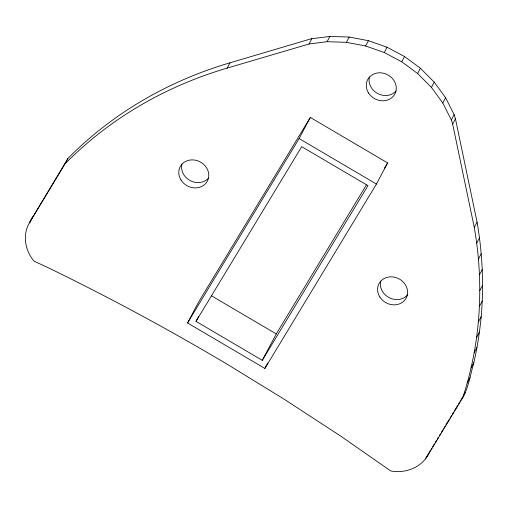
<?xml version="1.0" encoding="UTF-8"?>
<svg xmlns="http://www.w3.org/2000/svg" width="508" height="508" viewBox="0 0 508 508"><rect width="100%" height="100%" fill="white"/><g stroke="black" fill="none" stroke-linecap="round" stroke-linejoin="round"><path stroke-width="0.76" d="M462.731 397.694C480.771 343.059 484.207 283.991 474.269 227.406L452.634 124.028L451.352 119.92L442.785 103.016L431.432 87.408L417.627 73.539L401.745 61.805L384.245 52.527L365.614 45.974L346.386 42.329L327.101 41.7L309.042 43.999L227.152 68.104A435.883 385.572 27.9 0 0 65.094 163.792L29.769 222.167A38.456 34.017 27.9 0 0 33.947 261.099L49.828 268.503A2140.674 1893.595 27.9 0 1 227.298 364.3L284.575 399.466L340.824 436.188L390.677 470.941C404.381 473.577 419.97 468.319 427.406 456.076L462.731 397.694C468.757 386.944 470.414 374.39 473.843 362.68C477.266 347.51 479.704 332.143 481.184 316.662C483.959 285.14 482.467 253.295 477.069 222.123L455.435 118.745L454.146 114.637L445.58 97.733L434.232 82.125L420.421 68.256L404.546 56.521L387.045 47.244L368.414 40.691L349.186 37.046L329.895 36.417L311.093 38.811L229.946 62.821A435.883 385.572 27.9 0 0 67.894 158.502L29.769 222.167M427.857 454.806L427.406 456.076L430.206 450.793M65.094 163.792L67.894 158.502M227.152 68.104L229.946 62.821M309.042 43.999L311.842 38.716M327.101 41.7L329.895 36.417M187.547 322.961L198.736 301.828L310.305 117.437L387.629 162.922L376.434 184.055L264.865 368.44L187.547 322.961L299.117 138.57L310.305 117.437M196.005 321.354L301.708 146.672L367.976 185.655L262.28 360.337L196.005 321.354L198.584 316.49M346.386 42.329L349.186 37.046M365.614 45.974L368.414 40.691M384.245 52.527L387.045 47.244M401.745 61.805L404.546 56.521M262.28 360.337L276.269 333.921L366.395 184.969M417.627 73.539L420.421 68.256M264.865 368.44L267.754 362.985M431.432 87.408L434.232 82.125M442.785 103.016L445.58 97.733M451.352 119.92L454.146 114.637M452.634 124.028L455.435 118.745M474.269 227.406L477.069 222.123M476.695 243.218L479.495 237.934M478.428 259.042L481.228 253.759M479.463 274.853L482.263 269.57M479.8 290.627L482.6 285.344M479.444 306.337L482.238 301.047M478.384 321.945L481.184 316.662M476.631 337.439L479.431 332.156M474.186 352.787L476.98 347.504M471.049 367.963L473.843 362.68M425.507 458.819L426.904 456.178M467.227 382.943L470.027 377.66M384.346 168.345L387.629 162.922M431.025 449.434L431.851 448.075M432.67 446.723L434.315 444.005M435.134 442.646L436.366 440.607M437.185 439.255L438.423 437.217M439.655 435.178L440.474 433.819M441.293 432.467L442.938 429.749M443.757 428.39L444.995 426.352M445.814 424.999L449.097 419.564M449.923 418.211L451.561 415.493M452.387 414.134L453.619 412.096M454.438 410.743L457.727 405.308M458.546 403.955L459.778 401.917M460.604 400.558L462.242 397.84M463.067 396.488L465.531 392.411M299.117 138.57L376.434 184.055M211.36 295.745L276.269 333.921M396.05 91.046A15.38 13.608 27.9 0 1 377.717 93.555A15.38 13.608 27.9 0 1 369.437 77M407.835 294.538A15.38 13.608 27.9 0 1 389.407 297.79A15.38 13.608 27.9 0 1 380.765 281.051M208.559 178.137A15.38 13.608 27.9 0 1 190.227 180.651A15.38 13.608 27.9 0 1 181.94 164.097M29.769 222.942A38.456 34.017 27.9 0 1 32.569 216.884M368.535 92.989A15.38 13.608 27.9 0 0 394.519 94.602A15.38 13.608 27.9 0 0 380.74 72.822A15.38 13.608 27.9 0 0 368.535 92.989M379.863 297.034A15.38 13.608 27.9 0 0 405.848 298.647A15.38 13.608 27.9 0 0 392.068 276.866A15.38 13.608 27.9 0 0 379.863 297.034M181.045 180.08A15.38 13.608 27.9 0 0 207.029 181.693A15.38 13.608 27.9 0 0 193.25 159.912A15.38 13.608 27.9 0 0 181.045 180.08"/></g></svg>
